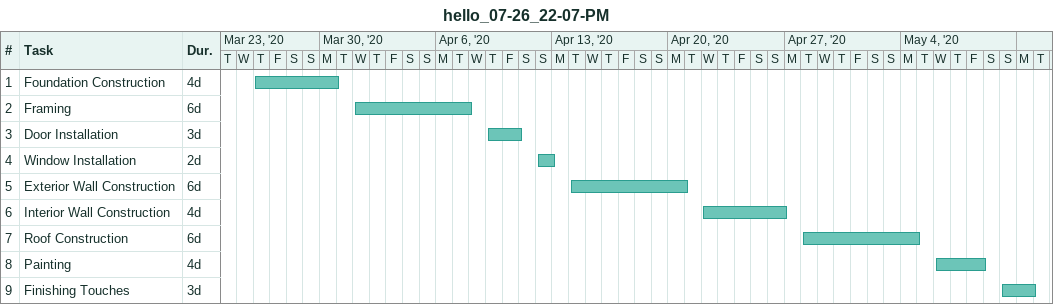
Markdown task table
hello_07-26_22-07-PM

| ID | Task | Duration | Start | Finish |
|---|---|---|---|---|
| 1 | Foundation Construction | 4d | 2020-03-26 | 2020-03-31 |
| 2 | Framing | 6d | 2020-04-01 | 2020-04-08 |
| 3 | Door Installation | 3d | 2020-04-09 | 2020-04-11 |
| 4 | Window Installation | 2d | 2020-04-12 | 2020-04-13 |
| 5 | Exterior Wall Construction | 6d | 2020-04-14 | 2020-04-21 |
| 6 | Interior Wall Construction | 4d | 2020-04-22 | 2020-04-27 |
| 7 | Roof Construction | 6d | 2020-04-28 | 2020-05-05 |
| 8 | Painting | 4d | 2020-05-06 | 2020-05-09 |
| 9 | Finishing Touches | 3d | 2020-05-10 | 2020-05-12 |
